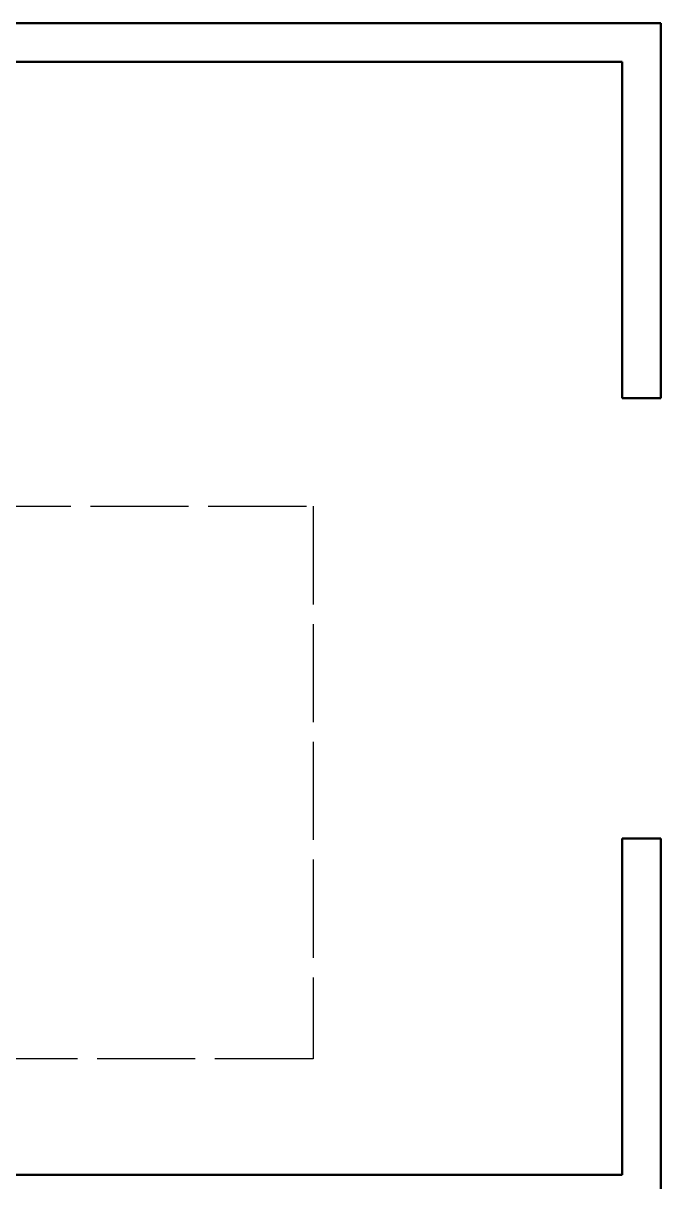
# Model space of a CAD drawing. Header units: millimetres. Extents: x 44692 to 659456, y -26273 to 96111.
# Drawn here: x 276666 to 278316, y -9900 to -6901 of the extents above; entities that cross this region are included whole.
import ezdxf

# ---------------------------------------------------------------- set-up
doc = ezdxf.new("R2010")
doc.units = ezdxf.units.MM
doc.header["$LTSCALE"] = 100
doc.linetypes.add('DASHEDX2', pattern=[3.048, 2.54, -0.508])
doc.layers.add('Area proceso', color=90, linetype='DASHEDX2')
doc.layers.add('Paredes', color=7, linetype='Continuous', lineweight=50)

msp = doc.modelspace()

# ---------------------------------------------------------------- linework, layer by layer
at = {"layer": 'Area proceso'}
for p, q in [((275315.568, -8151.322), (277415.568, -8151.322)), ((277415.568, -8151.322), (277415.568, -9581.322)), ((277415.568, -9581.322), (275315.568, -9581.322))]:
    msp.add_line(p, q, dxfattribs=at)
at = {"layer": 'Paredes'}
for p, q in [((278315.568, -6901.322), (275015.568, -6901.322)), ((278315.568, -7001.322), (278315.568, -6901.322)), ((278315.568, -6901.322), (278315.568, -7871.322)), ((275015.568, -7001.322), (277415.568, -7001.322)), ((277415.568, -7001.322), (278215.568, -7001.322)), ((278215.568, -7001.322), (278215.568, -7871.322)), ((278315.568, -7871.322), (278315.568, -7001.322)), ((278215.568, -7871.322), (278315.568, -7871.322)), ((278215.568, -9011.322), (278215.568, -9581.322)), ((278215.568, -9011.322), (278315.568, -9011.322)), ((278315.568, -9981.322), (278315.568, -9011.322)), ((278215.568, -9581.322), (278215.568, -9881.322)), ((278215.568, -9881.322), (275015.568, -9881.322))]:
    msp.add_line(p, q, dxfattribs=at)

doc.saveas('drawing.dxf')
